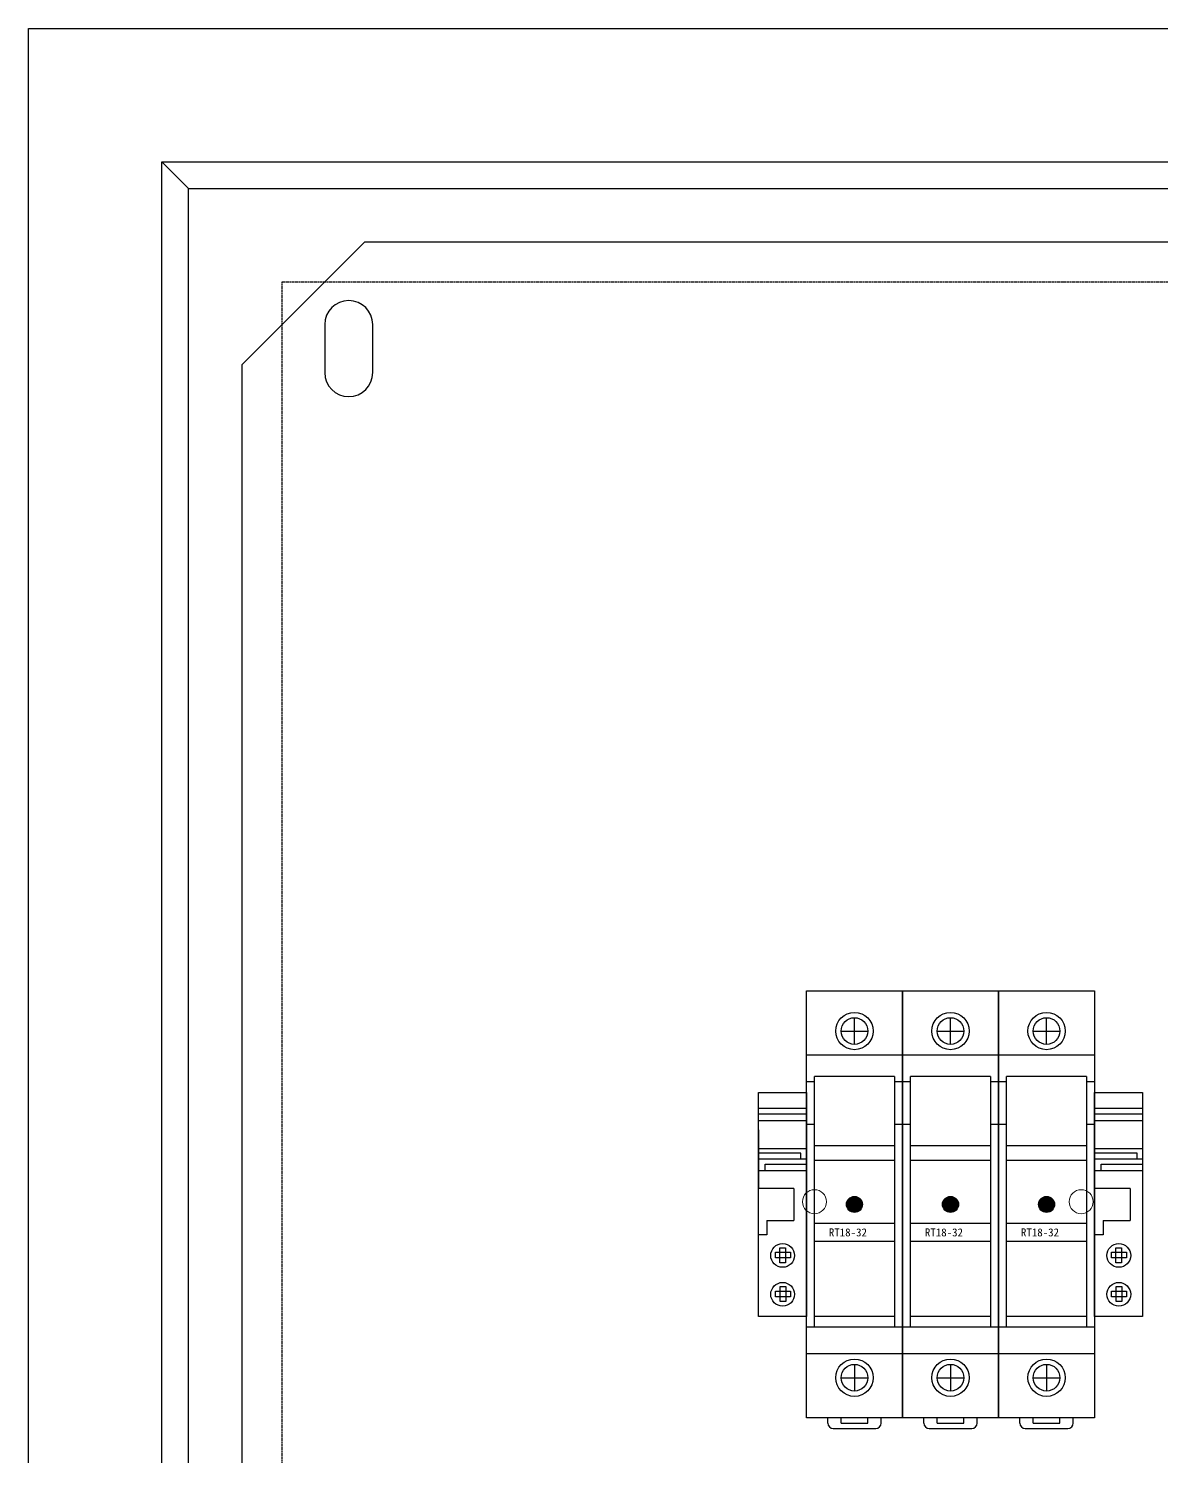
# Model space of a CAD drawing. Extents: x 1445147 to 1445785, y 431801 to 432801.
# Drawn here: x 1445147 to 1445359.4, y 432533.5 to 432801.2 of the extents above; entities that cross this region are included whole.
import ezdxf

# ---------------------------------------------------------------- set-up
doc = ezdxf.new("R2010")
doc.units = 0
doc.header["$MEASUREMENT"] = 0
doc.linetypes.add('LYJS-XX', pattern=[0.35, 0.25, -0.1])
for name, color, linetype in [('LY-JS-BJ', 7, 'Continuous'), ('LY-JS-YQJ', 7, 'Continuous'), ('布置图', 20, 'Continuous')]:
    doc.layers.add(name, color=color, linetype=linetype)
doc.layers.add('LY-二次控制图', color=7, linetype='Continuous', lineweight=18)

# ---------------------------------------------------------------- blocks, each defined once
blk = doc.blocks.new('RT18保险 正视图')
at = {"layer": 'LY-JS-YQJ'}
blk.add_hatch(color=1, dxfattribs=at).paths.add_polyline_path([(1.5, -40, 1), (-1.5, -40, 1)])
for p, q in [((-9, -80), (-9, 0)), ((-9, 0), (9, 0)), ((9, 0), (9, -80)), ((0, -10.01), (0, -5.01)), ((-2.5, -7.51), (2.5, -7.51)), ((9, -12.01), (-9, -12.01)), ((7.5, -16), (-7.5, -16)), ((-7.5, -63), (-7.5, -16)), ((7.5, -16), (7.5, -63)), ((-7.5, -17), (-9, -17)), ((9, -17), (7.5, -17)), ((-7.5, -25), (-9, -25)), ((9, -25), (7.5, -25)), ((7.5, -29), (-7.5, -29)), ((7.5, -31.75), (-7.5, -31.75)), ((-7.5, -43.5), (7.5, -43.5)), ((-7.5, -46.9), (7.5, -46.9)), ((7.5, -61), (-7.5, -61)), ((9, -63), (-9, -63)), ((9, -67.99), (-9, -67.99)), ((0, -69.99), (0, -74.99)), ((-2.5, -72.49), (2.5, -72.49)), ((9, -80), (-9, -80)), ((-5, -81), (-5, -80)), ((-2.5, -81), (-2.5, -80)), ((2.5, -81), (2.5, -80)), ((5, -81), (5, -80)), ((-4, -82), (4, -82)), ((-2.5, -81), (2.5, -81))]:
    blk.add_line(p, q, dxfattribs=at)
for centre, radius in [((0, -7.51), 3.5), ((0, -7.51), 2.5), ((0, -72.49), 3.5), ((0, -72.49), 2.5)]:
    blk.add_circle(centre, radius, dxfattribs=at)
at = {"layer": 'LY-JS-YQJ', "color": 1}
blk.add_circle((0, -40), 1.5, dxfattribs=at)
at = {"layer": 'LY-JS-YQJ'}
for centre, start, end in [((-4, -81), 180, 270), ((4, -81), 270, 0)]:
    blk.add_arc(centre, 1, start, end, dxfattribs=at)
at = {"layer": 'LY-JS-YQJ', "insert": (-4.8, -44.5), "char_height": 1.5, "width": 12.3, "attachment_point": 1}
blk.add_mtext('RT18-32', dxfattribs=at)
blk = doc.blocks.new('RT18-32X-6A')
at = {"layer": 'LY-JS-YQJ'}
blk.add_blockref('RT18保险 正视图', (9, 80), dxfattribs=at)
blk = doc.blocks.new('端子堵头')
at = {"layer": 'LY-JS-YQJ'}
for p, q in [((0, 39.03), (9, 39.03)), ((0, 37.96), (9, 37.96)), ((0, 36.73), (9, 36.73)), ((0, 35), (0, 24)), ((9, 35), (9, 24)), ((9, 34.58), (9, 33.47)), ((0, 31.48), (9, 31.48)), ((7.97, 30.59), (0, 30.59)), ((0, 29.53), (9, 29.53)), ((7.97, 29.53), (7.97, 30.59)), ((0, 27.32), (9, 27.32)), ((1.25, 27.32), (1.25, 28.56)), ((1.25, 28.56), (9, 28.56)), ((6.66, 24), (0, 24)), ((6.66, 24), (6.66, 18)), ((1.59, 18), (1.59, 15.27)), ((1.59, 18), (6.66, 18)), ((1.59, 15.27), (0, 15.27))]:
    blk.add_line(p, q, dxfattribs=at)
for points in [[(0, 42), (9, 42), (9, 0), (0, 0)], [(3.2, 12.05), (6.01, 12.05), (6.01, 10.99), (3.2, 10.99)], [(5.06, 12.84), (5.06, 10.03), (3.99, 10.03), (3.99, 12.84)], [(5.13, 5.6), (5.13, 2.79), (4.06, 2.79), (4.06, 5.6)], [(3.2, 4.76), (6.01, 4.76), (6.01, 3.69), (3.2, 3.69)]]:
    blk.add_lwpolyline(points, close=True, dxfattribs=at)
for centre in [(4.54, 11.43), (4.54, 4.14)]:
    blk.add_circle(centre, 2.23, dxfattribs=at)
blk = doc.blocks.new('A$C90d01b57')
at = {"layer": 'LY-二次控制图', "lineweight": -3}
for name, p in [('RT18-32X-6A', (-54, -80)), ('RT18-32X-6A', (-36, -80)), ('RT18-32X-6A', (-18, -80)), ('端子堵头', (-63, -61)), ('端子堵头', (0, -61))]:
    blk.add_blockref(name, p, dxfattribs=at)
blk = doc.blocks.new('A$C2BB77F8B')
at = {"color": 6}
for centre in [(10.5, 0.5), (60.5, 0.5)]:
    blk.add_circle(centre, 2.25, dxfattribs=at)
at = {"color": 0}
blk.add_blockref('A$C90d01b57', (63, 40), dxfattribs=at)
blk = doc.blocks.new('600-1000-明-底板')
at = {"layer": 'LY-JS-BJ', "color": 1}
blk.add_lwpolyline([(-237, 460), (237, 460), (260, 437), (260, -437), (237, -460), (-237, -460), (-260, -437), (-260, 437)], close=True, dxfattribs=at)
blk.add_lwpolyline([(-235.5, 435.5), (-235.5, 444.5, 1), (-244.5, 444.5), (-244.5, 435.5, 1)], format="xyb", close=True, dxfattribs=at)

msp = doc.modelspace()

# ---------------------------------------------------------------- linework, layer by layer
at = {"layer": 'LY-JS-BJ', "color": 6, "ltscale": 50}
msp.add_line((1445172.04, 432776.16), (1445177.04, 432771.16), dxfattribs=at)
for points in [[(1445172.04, 432776.16), (1445722.04, 432776.16), (1445722.04, 431826.16), (1445172.04, 431826.16)], [(1445177.04, 432771.16), (1445717.04, 432771.16), (1445717.04, 431831.16), (1445177.04, 431831.16)]]:
    msp.add_lwpolyline(points, close=True, dxfattribs=at)
at = {"layer": 'LY-JS-BJ', "color": 6, "linetype": 'LYJS-XX', "lineweight": -3}
msp.add_lwpolyline([(1445194.54, 432753.66), (1445699.54, 432753.66), (1445699.54, 431848.66), (1445194.54, 431848.66)], close=True, dxfattribs=at)
at = {"layer": '布置图', "ltscale": 50}
msp.add_lwpolyline([(1445147.04, 432801.16), (1445747.04, 432801.16), (1445747.04, 431801.16), (1445147.04, 431801.16)], close=True, dxfattribs=at)

# ---------------------------------------------------------------- block references
at = {"layer": 'LY-JS-BJ', "color": 6, "lineweight": -3}
msp.add_blockref('600-1000-明-底板', (1445447.04, 432301.16), dxfattribs=at)
at = {"layer": 'LY-二次控制图', "color": 6, "lineweight": -3}
msp.add_blockref('A$C2BB77F8B', (1445283.82, 432580.76), dxfattribs=at)

doc.saveas('drawing.dxf')
